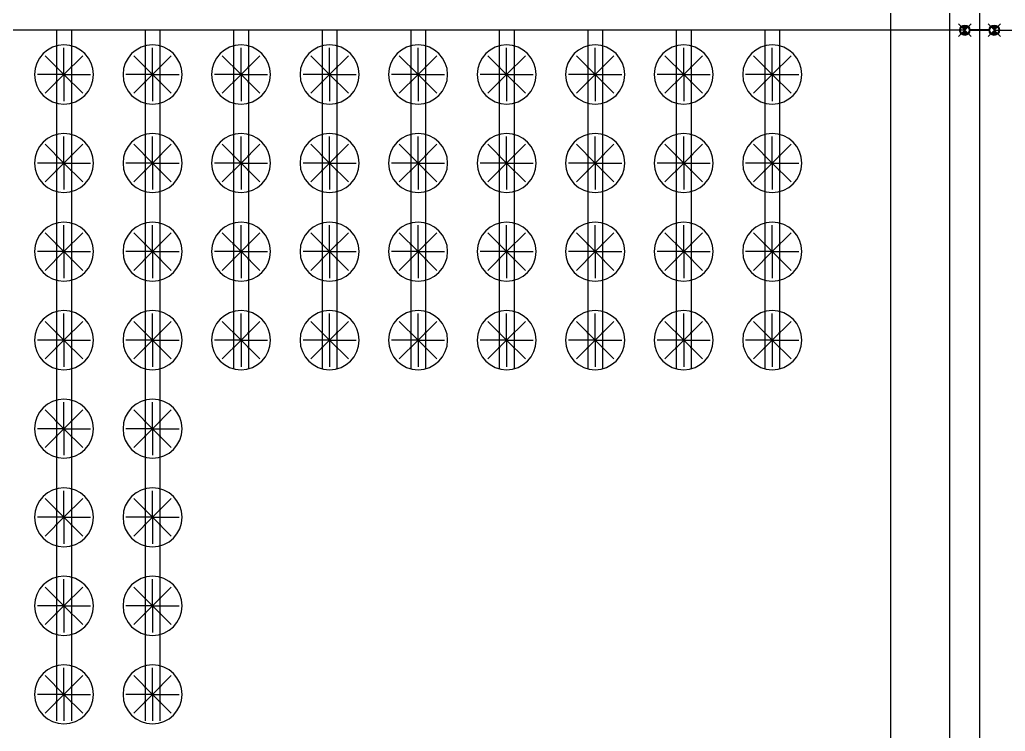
# Model space of a CAD drawing. Header units: metres. Extents: x -1021672 to -1021230, y -2826902 to -2826531.
# Drawn here: x -1021393.5 to -1021326.7, y -2826816.1 to -2826767.9 of the extents above; entities that cross this region are included whole.
import ezdxf

# ---------------------------------------------------------------- set-up
doc = ezdxf.new("R2010")
doc.units = ezdxf.units.M
for name, color, linetype in [('C-BRDG-FOUNDATION', 2, 'Continuous'), ('IRRIG-LATERAL', 6, 'Continuous'), ('IRRIG-SUBMAIN', 5, 'Continuous'), ('IRRIG-VALVES', 3, 'Continuous'), ('PUMP-STATION-1', 40, 'Continuous'), ('TREES', 94, 'Continuous'), ('V-CTRL-BMRK', 150, 'Continuous')]:
    doc.layers.add(name, color=color, linetype=linetype)

# ---------------------------------------------------------------- blocks, each defined once
blk = doc.blocks.new('*U79')
for p, q in [((0, 2000), (149174, 2000)), ((0, -2000), (149174, -2000))]:
    blk.add_line(p, q)
blk = doc.blocks.new('sub valve')
at = {"true_color": 0xf1eb1f}
h = blk.add_hatch(color=2, dxfattribs=at)
h.dxf.hatch_style = 1
h.paths.add_polyline_path([(-1021327.632, -2826720.405), (-1021327.667, -2826720.37, 0.198912), (-1021327.769, -2826720.617, 0.198912), (-1021327.667, -2826720.865), (-1021327.632, -2826720.829, -0.198912), (-1021327.719, -2826720.617, -0.198912)])
h.paths.add_polyline_path([(-1021327.207, -2826720.405), (-1021327.172, -2826720.37, 0.414214), (-1021327.667, -2826720.37), (-1021327.632, -2826720.405, -0.414214)])
h.paths.add_polyline_path([(-1021327.172, -2826720.865), (-1021327.207, -2826720.829, -0.414214), (-1021327.632, -2826720.829), (-1021327.667, -2826720.865, 0.414214)])
h.paths.add_polyline_path([(-1021327.069, -2826720.617, 0.198912), (-1021327.172, -2826720.37), (-1021327.207, -2826720.405, -0.198912), (-1021327.119, -2826720.617, -0.198912), (-1021327.207, -2826720.829), (-1021327.172, -2826720.865, 0.198912)])
h.paths.add_polyline_path([(-1021329.632, -2826720.405), (-1021329.667, -2826720.37, 0.198912), (-1021329.769, -2826720.617, 0.198912), (-1021329.667, -2826720.865), (-1021329.632, -2826720.829, -0.198912), (-1021329.719, -2826720.617, -0.198912)])
h.paths.add_polyline_path([(-1021329.207, -2826720.405), (-1021329.172, -2826720.37, 0.414214), (-1021329.667, -2826720.37), (-1021329.632, -2826720.405, -0.414214)])
h.paths.add_polyline_path([(-1021329.172, -2826720.37), (-1021329.207, -2826720.405, -0.198912), (-1021329.119, -2826720.617, -0.198912), (-1021329.207, -2826720.829), (-1021329.172, -2826720.865, 0.198912), (-1021329.069, -2826720.617, 0.198912)])
h.paths.add_polyline_path([(-1021329.172, -2826720.865), (-1021329.207, -2826720.829, -0.414214), (-1021329.632, -2826720.829), (-1021329.667, -2826720.865, 0.414214)])
at = {"true_color": 0xc7c8ca}
h = blk.add_hatch(color=9, dxfattribs=at)
h.dxf.hatch_style = 1
h.paths.add_polyline_path([(-1021327.769, -2826720.597), (-1021329.07, -2826720.597, -0.014294), (-1021329.069, -2826720.617, -0.014294), (-1021329.07, -2826720.637), (-1021327.769, -2826720.637, -0.014294), (-1021327.769, -2826720.617, -0.014294)])
at = {"layer": 'PUMP-STATION-1', "true_color": 0xd19cc7}
h = blk.add_hatch(color=9, dxfattribs=at)
h.dxf.hatch_style = 1
h.paths.add_polyline_path([(-1021329.207, -2826720.829), (-1021329.419, -2826720.617), (-1021329.632, -2826720.829, 0.414214)])
h.paths.add_polyline_path([(-1021329.632, -2826720.405), (-1021329.419, -2826720.617), (-1021329.207, -2826720.405, 0.414214)])
h = blk.add_hatch(color=9, dxfattribs=at)
h.dxf.hatch_style = 1
h.paths.add_polyline_path([(-1021327.207, -2826720.829), (-1021327.419, -2826720.617), (-1021327.632, -2826720.829, 0.414214)])
h.paths.add_polyline_path([(-1021327.632, -2826720.405), (-1021327.419, -2826720.617), (-1021327.207, -2826720.405, 0.414214)])
for p, q in [((-1021327.769, -2826720.597), (-1021329.069, -2826720.597)), ((-1021327.769, -2826720.637), (-1021329.069, -2826720.637))]:
    blk.add_line(p, q)
at = {"layer": 'IRRIG-VALVES'}
for p, q in [((-1021328.995, -2826721.041), (-1021329.844, -2826720.193)), ((-1021328.995, -2826720.193), (-1021329.844, -2826721.041)), ((-1021327.844, -2826721.041), (-1021326.995, -2826720.193)), ((-1021327.844, -2826720.193), (-1021326.995, -2826721.041))]:
    blk.add_line(p, q, dxfattribs=at)
for centre, radius in [((-1021329.419, -2826720.617), 0.35), ((-1021329.419, -2826720.617), 0.3), ((-1021327.419, -2826720.617), 0.35), ((-1021327.419, -2826720.617), 0.3)]:
    blk.add_circle(centre, radius, dxfattribs=at)
blk = doc.blocks.new('B1IR')
at = {"layer": 'IRRIG-LATERAL'}
blk.add_line((-1021327.419, -2826768.617), (-1021241.437, -2826768.617), dxfattribs=at)
at = {"layer": 'PUMP-STATION-1'}
blk.add_blockref('sub valve', (0, -48), dxfattribs=at)
blk = doc.blocks.new('MANGO_TREE')
at = {"layer": 'TREES'}
for q in [(0, 1.8), (-1.273, 1.273), (1.273, 1.273), (-1.8, 0), (-1.273, -1.273), (1.8, 0), (0, -1.8), (1.273, -1.273)]:
    blk.add_line((0, 0), q, dxfattribs=at)
blk.add_circle((0, 0), 2, dxfattribs=at)
blk = doc.blocks.new('dripper')
at = {"layer": 'PUMP-STATION-1', "true_color": 0x7aafdf}
h = blk.add_hatch(color=143, dxfattribs=at)
h.dxf.hatch_style = 1
h.paths.add_polyline_path([(-1021243.937, -2826723.087), (-1021243.937, -2826723.101), (-1021243.929, -2826723.109), (-1021243.921, -2826723.102)])
h.paths.add_polyline_path([(-1021243.921, -2826723.102), (-1021243.929, -2826723.109), (-1021243.92, -2826723.117), (-1021243.937, -2826723.133), (-1021243.937, -2826723.147), (-1021243.906, -2826723.117)])
h.paths.add_polyline_path([(-1021243.937, -2826723.133), (-1021243.945, -2826723.125), (-1021243.952, -2826723.132), (-1021243.937, -2826723.147)])
h.paths.add_polyline_path([(-1021243.953, -2826723.117), (-1021243.937, -2826723.101), (-1021243.937, -2826723.087), (-1021243.967, -2826723.117), (-1021243.952, -2826723.132), (-1021243.945, -2826723.125)])
at = {"layer": 'PUMP-STATION-1', "true_color": 0x22346e}
h = blk.add_hatch(color=159, dxfattribs=at)
h.dxf.hatch_style = 1
h.paths.add_polyline_path([(-1021243.937, -2826723.101), (-1021243.953, -2826723.117), (-1021243.945, -2826723.125), (-1021243.937, -2826723.117)])
h.paths.add_polyline_path([(-1021243.937, -2826723.101), (-1021243.937, -2826723.117), (-1021243.929, -2826723.109)])
h.paths.add_polyline_path([(-1021243.92, -2826723.117), (-1021243.929, -2826723.109), (-1021243.937, -2826723.117), (-1021243.937, -2826723.133)])
h.paths.add_polyline_path([(-1021243.937, -2826723.117), (-1021243.945, -2826723.125), (-1021243.937, -2826723.133)])
at = {"layer": 'PUMP-STATION-1', "flags": 128}
for points in [[(-1021243.906, -2826723.117), (-1021243.937, -2826723.087), (-1021243.967, -2826723.117), (-1021243.937, -2826723.147)], [(-1021243.92, -2826723.117), (-1021243.937, -2826723.101), (-1021243.953, -2826723.117), (-1021243.937, -2826723.133)]]:
    blk.add_lwpolyline(points, close=True, dxfattribs=at)
blk = doc.blocks.new('*U845')
at = {"layer": 'PUMP-STATION-1'}
blk.add_blockref('dripper', (1021243.937, 2826723.117), dxfattribs=at)
blk = doc.blocks.new('*U846')
at = {"layer": 'PUMP-STATION-1', "color": 0, "linetype": 'ByBlock', "lineweight": -2, "transparency": 16777216}
for p, rotation in [((-1021244.937, -2826723.117), 90.00000000000003), ((-1021244.937, -2826724.117), 180), ((-1021243.937, -2826724.117), 270)]:
    blk.add_blockref('*U845', p, dxfattribs=dict(at, rotation=rotation))
blk.add_blockref('*U845', (-1021243.937, -2826723.117), dxfattribs=at)
blk = doc.blocks.new('*U847')
at = {"layer": 'PUMP-STATION-1'}
blk.add_blockref('dripper', (1021243.937, 2826723.117), dxfattribs=at)
blk = doc.blocks.new('*U848')
at = {"layer": 'PUMP-STATION-1', "color": 0, "linetype": 'ByBlock', "lineweight": -2, "transparency": 16777216}
for p, rotation in [((-1021244.937, -2826723.117), 90.00000000000003), ((-1021244.937, -2826724.117), 180), ((-1021243.937, -2826724.117), 270)]:
    blk.add_blockref('*U847', p, dxfattribs=dict(at, rotation=rotation))
blk.add_blockref('*U847', (-1021243.937, -2826723.117), dxfattribs=at)
blk = doc.blocks.new('*U849')
at = {"layer": 'PUMP-STATION-1'}
blk.add_blockref('dripper', (1021243.937, 2826723.117), dxfattribs=at)
blk = doc.blocks.new('*U850')
at = {"layer": 'PUMP-STATION-1', "color": 0, "linetype": 'ByBlock', "lineweight": -2, "transparency": 16777216}
for p, rotation in [((-1021244.937, -2826723.117), 90.00000000000003), ((-1021244.937, -2826724.117), 180), ((-1021243.937, -2826724.117), 270)]:
    blk.add_blockref('*U849', p, dxfattribs=dict(at, rotation=rotation))
blk.add_blockref('*U849', (-1021243.937, -2826723.117), dxfattribs=at)
blk = doc.blocks.new('*U851')
at = {"layer": 'PUMP-STATION-1'}
blk.add_blockref('dripper', (1021243.937, 2826723.117), dxfattribs=at)
blk = doc.blocks.new('*U852')
at = {"layer": 'PUMP-STATION-1', "color": 0, "linetype": 'ByBlock', "lineweight": -2, "transparency": 16777216}
for p, rotation in [((-1021244.937, -2826723.117), 90.00000000000003), ((-1021244.937, -2826724.117), 180), ((-1021243.937, -2826724.117), 270)]:
    blk.add_blockref('*U851', p, dxfattribs=dict(at, rotation=rotation))
blk.add_blockref('*U851', (-1021243.937, -2826723.117), dxfattribs=at)
blk = doc.blocks.new('*U749')
at = {"layer": 'PUMP-STATION-1'}
blk.add_blockref('dripper', (1021243.937, 2826723.117), dxfattribs=at)
blk = doc.blocks.new('*U750')
at = {"layer": 'PUMP-STATION-1', "color": 0, "linetype": 'ByBlock', "lineweight": -2, "transparency": 16777216}
for p, rotation in [((-1021244.937, -2826723.117), 90.00000000000003), ((-1021244.937, -2826724.117), 180), ((-1021243.937, -2826724.117), 270)]:
    blk.add_blockref('*U749', p, dxfattribs=dict(at, rotation=rotation))
blk.add_blockref('*U749', (-1021243.937, -2826723.117), dxfattribs=at)
blk = doc.blocks.new('*U751')
at = {"layer": 'PUMP-STATION-1'}
blk.add_blockref('dripper', (1021243.937, 2826723.117), dxfattribs=at)
blk = doc.blocks.new('*U752')
at = {"layer": 'PUMP-STATION-1', "color": 0, "linetype": 'ByBlock', "lineweight": -2, "transparency": 16777216}
for p, rotation in [((-1021244.937, -2826723.117), 90.00000000000003), ((-1021244.937, -2826724.117), 180), ((-1021243.937, -2826724.117), 270)]:
    blk.add_blockref('*U751', p, dxfattribs=dict(at, rotation=rotation))
blk.add_blockref('*U751', (-1021243.937, -2826723.117), dxfattribs=at)
blk = doc.blocks.new('*U753')
at = {"layer": 'PUMP-STATION-1'}
blk.add_blockref('dripper', (1021243.937, 2826723.117), dxfattribs=at)
blk = doc.blocks.new('*U754')
at = {"layer": 'PUMP-STATION-1', "color": 0, "linetype": 'ByBlock', "lineweight": -2, "transparency": 16777216}
for p, rotation in [((-1021244.937, -2826723.117), 90.00000000000003), ((-1021244.937, -2826724.117), 180), ((-1021243.937, -2826724.117), 270)]:
    blk.add_blockref('*U753', p, dxfattribs=dict(at, rotation=rotation))
blk.add_blockref('*U753', (-1021243.937, -2826723.117), dxfattribs=at)
blk = doc.blocks.new('*U755')
at = {"layer": 'PUMP-STATION-1'}
blk.add_blockref('dripper', (1021243.937, 2826723.117), dxfattribs=at)
blk = doc.blocks.new('*U756')
at = {"layer": 'PUMP-STATION-1', "color": 0, "linetype": 'ByBlock', "lineweight": -2, "transparency": 16777216}
for p, rotation in [((-1021244.937, -2826723.117), 90.00000000000003), ((-1021244.937, -2826724.117), 180), ((-1021243.937, -2826724.117), 270)]:
    blk.add_blockref('*U755', p, dxfattribs=dict(at, rotation=rotation))
blk.add_blockref('*U755', (-1021243.937, -2826723.117), dxfattribs=at)
blk = doc.blocks.new('*U803')
at = {"layer": 'PUMP-STATION-1'}
blk.add_blockref('dripper', (1021243.937, 2826723.117), dxfattribs=at)
blk = doc.blocks.new('*U804')
at = {"layer": 'PUMP-STATION-1', "color": 0, "linetype": 'ByBlock', "lineweight": -2, "transparency": 16777216}
for p, rotation in [((-1021244.937, -2826723.117), 90.00000000000003), ((-1021244.937, -2826724.117), 180), ((-1021243.937, -2826724.117), 270)]:
    blk.add_blockref('*U803', p, dxfattribs=dict(at, rotation=rotation))
blk.add_blockref('*U803', (-1021243.937, -2826723.117), dxfattribs=at)
blk = doc.blocks.new('*U805')
at = {"layer": 'PUMP-STATION-1'}
blk.add_blockref('dripper', (1021243.937, 2826723.117), dxfattribs=at)
blk = doc.blocks.new('*U806')
at = {"layer": 'PUMP-STATION-1', "color": 0, "linetype": 'ByBlock', "lineweight": -2, "transparency": 16777216}
for p, rotation in [((-1021244.937, -2826723.117), 90.00000000000003), ((-1021244.937, -2826724.117), 180), ((-1021243.937, -2826724.117), 270)]:
    blk.add_blockref('*U805', p, dxfattribs=dict(at, rotation=rotation))
blk.add_blockref('*U805', (-1021243.937, -2826723.117), dxfattribs=at)
blk = doc.blocks.new('*U807')
at = {"layer": 'PUMP-STATION-1'}
blk.add_blockref('dripper', (1021243.937, 2826723.117), dxfattribs=at)
blk = doc.blocks.new('*U808')
at = {"layer": 'PUMP-STATION-1', "color": 0, "linetype": 'ByBlock', "lineweight": -2, "transparency": 16777216}
for p, rotation in [((-1021244.937, -2826723.117), 90.00000000000003), ((-1021244.937, -2826724.117), 180), ((-1021243.937, -2826724.117), 270)]:
    blk.add_blockref('*U807', p, dxfattribs=dict(at, rotation=rotation))
blk.add_blockref('*U807', (-1021243.937, -2826723.117), dxfattribs=at)
blk = doc.blocks.new('*U809')
at = {"layer": 'PUMP-STATION-1'}
blk.add_blockref('dripper', (1021243.937, 2826723.117), dxfattribs=at)
blk = doc.blocks.new('*U810')
at = {"layer": 'PUMP-STATION-1', "color": 0, "linetype": 'ByBlock', "lineweight": -2, "transparency": 16777216}
for p, rotation in [((-1021244.937, -2826723.117), 90.00000000000003), ((-1021244.937, -2826724.117), 180), ((-1021243.937, -2826724.117), 270)]:
    blk.add_blockref('*U809', p, dxfattribs=dict(at, rotation=rotation))
blk.add_blockref('*U809', (-1021243.937, -2826723.117), dxfattribs=at)
blk = doc.blocks.new('*U811')
at = {"layer": 'PUMP-STATION-1'}
blk.add_blockref('dripper', (1021243.937, 2826723.117), dxfattribs=at)
blk = doc.blocks.new('*U812')
at = {"layer": 'PUMP-STATION-1', "color": 0, "linetype": 'ByBlock', "lineweight": -2, "transparency": 16777216}
for p, rotation in [((-1021244.937, -2826723.117), 90.00000000000003), ((-1021244.937, -2826724.117), 180), ((-1021243.937, -2826724.117), 270)]:
    blk.add_blockref('*U811', p, dxfattribs=dict(at, rotation=rotation))
blk.add_blockref('*U811', (-1021243.937, -2826723.117), dxfattribs=at)
blk = doc.blocks.new('*U1053')
at = {"layer": 'PUMP-STATION-1'}
blk.add_blockref('dripper', (1021243.937, 2826723.117), dxfattribs=at)
blk = doc.blocks.new('*U1054')
at = {"layer": 'PUMP-STATION-1', "color": 0, "linetype": 'ByBlock', "lineweight": -2, "transparency": 16777216}
for p, rotation in [((-1021244.937, -2826723.117), 90.00000000000003), ((-1021244.937, -2826724.117), 180), ((-1021243.937, -2826724.117), 270)]:
    blk.add_blockref('*U1053', p, dxfattribs=dict(at, rotation=rotation))
blk.add_blockref('*U1053', (-1021243.937, -2826723.117), dxfattribs=at)
blk = doc.blocks.new('*U1055')
at = {"layer": 'PUMP-STATION-1'}
blk.add_blockref('dripper', (1021243.937, 2826723.117), dxfattribs=at)
blk = doc.blocks.new('*U1056')
at = {"layer": 'PUMP-STATION-1', "color": 0, "linetype": 'ByBlock', "lineweight": -2, "transparency": 16777216}
for p, rotation in [((-1021244.937, -2826723.117), 90.00000000000003), ((-1021244.937, -2826724.117), 180), ((-1021243.937, -2826724.117), 270)]:
    blk.add_blockref('*U1055', p, dxfattribs=dict(at, rotation=rotation))
blk.add_blockref('*U1055', (-1021243.937, -2826723.117), dxfattribs=at)
blk = doc.blocks.new('*U1057')
at = {"layer": 'PUMP-STATION-1'}
blk.add_blockref('dripper', (1021243.937, 2826723.117), dxfattribs=at)
blk = doc.blocks.new('*U1058')
at = {"layer": 'PUMP-STATION-1', "color": 0, "linetype": 'ByBlock', "lineweight": -2, "transparency": 16777216}
for p, rotation in [((-1021244.937, -2826723.117), 90.00000000000003), ((-1021244.937, -2826724.117), 180), ((-1021243.937, -2826724.117), 270)]:
    blk.add_blockref('*U1057', p, dxfattribs=dict(at, rotation=rotation))
blk.add_blockref('*U1057', (-1021243.937, -2826723.117), dxfattribs=at)
blk = doc.blocks.new('*U685')
at = {"layer": 'PUMP-STATION-1'}
blk.add_blockref('dripper', (1021243.937, 2826723.117), dxfattribs=at)
blk = doc.blocks.new('*U686')
at = {"layer": 'PUMP-STATION-1', "color": 0, "linetype": 'ByBlock', "lineweight": -2, "transparency": 16777216}
for p, rotation in [((-1021244.937, -2826723.117), 90.00000000000003), ((-1021244.937, -2826724.117), 180), ((-1021243.937, -2826724.117), 270)]:
    blk.add_blockref('*U685', p, dxfattribs=dict(at, rotation=rotation))
blk.add_blockref('*U685', (-1021243.937, -2826723.117), dxfattribs=at)
blk = doc.blocks.new('*U687')
at = {"layer": 'PUMP-STATION-1'}
blk.add_blockref('dripper', (1021243.937, 2826723.117), dxfattribs=at)
blk = doc.blocks.new('*U688')
at = {"layer": 'PUMP-STATION-1', "color": 0, "linetype": 'ByBlock', "lineweight": -2, "transparency": 16777216}
for p, rotation in [((-1021244.937, -2826723.117), 90.00000000000003), ((-1021244.937, -2826724.117), 180), ((-1021243.937, -2826724.117), 270)]:
    blk.add_blockref('*U687', p, dxfattribs=dict(at, rotation=rotation))
blk.add_blockref('*U687', (-1021243.937, -2826723.117), dxfattribs=at)
blk = doc.blocks.new('*U689')
at = {"layer": 'PUMP-STATION-1'}
blk.add_blockref('dripper', (1021243.937, 2826723.117), dxfattribs=at)
blk = doc.blocks.new('*U690')
at = {"layer": 'PUMP-STATION-1', "color": 0, "linetype": 'ByBlock', "lineweight": -2, "transparency": 16777216}
for p, rotation in [((-1021244.937, -2826723.117), 90.00000000000003), ((-1021244.937, -2826724.117), 180), ((-1021243.937, -2826724.117), 270)]:
    blk.add_blockref('*U689', p, dxfattribs=dict(at, rotation=rotation))
blk.add_blockref('*U689', (-1021243.937, -2826723.117), dxfattribs=at)
blk = doc.blocks.new('*U691')
at = {"layer": 'PUMP-STATION-1'}
blk.add_blockref('dripper', (1021243.937, 2826723.117), dxfattribs=at)
blk = doc.blocks.new('*U692')
at = {"layer": 'PUMP-STATION-1', "color": 0, "linetype": 'ByBlock', "lineweight": -2, "transparency": 16777216}
for p, rotation in [((-1021244.937, -2826723.117), 90.00000000000003), ((-1021244.937, -2826724.117), 180), ((-1021243.937, -2826724.117), 270)]:
    blk.add_blockref('*U691', p, dxfattribs=dict(at, rotation=rotation))
blk.add_blockref('*U691', (-1021243.937, -2826723.117), dxfattribs=at)
blk = doc.blocks.new('*U1129')
at = {"layer": 'PUMP-STATION-1'}
blk.add_blockref('dripper', (1021243.937, 2826723.117), dxfattribs=at)
blk = doc.blocks.new('*U1130')
at = {"layer": 'PUMP-STATION-1', "color": 0, "linetype": 'ByBlock', "lineweight": -2, "transparency": 16777216}
for p, rotation in [((-1021244.937, -2826723.117), 90.00000000000003), ((-1021244.937, -2826724.117), 180), ((-1021243.937, -2826724.117), 270)]:
    blk.add_blockref('*U1129', p, dxfattribs=dict(at, rotation=rotation))
blk.add_blockref('*U1129', (-1021243.937, -2826723.117), dxfattribs=at)
blk = doc.blocks.new('*U1131')
at = {"layer": 'PUMP-STATION-1'}
blk.add_blockref('dripper', (1021243.937, 2826723.117), dxfattribs=at)
blk = doc.blocks.new('*U1132')
at = {"layer": 'PUMP-STATION-1', "color": 0, "linetype": 'ByBlock', "lineweight": -2, "transparency": 16777216}
for p, rotation in [((-1021244.937, -2826723.117), 90.00000000000003), ((-1021244.937, -2826724.117), 180), ((-1021243.937, -2826724.117), 270)]:
    blk.add_blockref('*U1131', p, dxfattribs=dict(at, rotation=rotation))
blk.add_blockref('*U1131', (-1021243.937, -2826723.117), dxfattribs=at)
blk = doc.blocks.new('*U1119')
at = {"layer": 'PUMP-STATION-1'}
blk.add_blockref('dripper', (1021243.937, 2826723.117), dxfattribs=at)
blk = doc.blocks.new('*U1120')
at = {"layer": 'PUMP-STATION-1', "color": 0, "linetype": 'ByBlock', "lineweight": -2, "transparency": 16777216}
for p, rotation in [((-1021244.937, -2826723.117), 90.00000000000003), ((-1021244.937, -2826724.117), 180), ((-1021243.937, -2826724.117), 270)]:
    blk.add_blockref('*U1119', p, dxfattribs=dict(at, rotation=rotation))
blk.add_blockref('*U1119', (-1021243.937, -2826723.117), dxfattribs=at)
blk = doc.blocks.new('*U1121')
at = {"layer": 'PUMP-STATION-1'}
blk.add_blockref('dripper', (1021243.937, 2826723.117), dxfattribs=at)
blk = doc.blocks.new('*U1122')
at = {"layer": 'PUMP-STATION-1', "color": 0, "linetype": 'ByBlock', "lineweight": -2, "transparency": 16777216}
for p, rotation in [((-1021244.937, -2826723.117), 90.00000000000003), ((-1021244.937, -2826724.117), 180), ((-1021243.937, -2826724.117), 270)]:
    blk.add_blockref('*U1121', p, dxfattribs=dict(at, rotation=rotation))
blk.add_blockref('*U1121', (-1021243.937, -2826723.117), dxfattribs=at)
blk = doc.blocks.new('*U1139')
at = {"layer": 'PUMP-STATION-1'}
blk.add_blockref('dripper', (1021243.937, 2826723.117), dxfattribs=at)
blk = doc.blocks.new('*U1140')
at = {"layer": 'PUMP-STATION-1', "color": 0, "linetype": 'ByBlock', "lineweight": -2, "transparency": 16777216}
for p, rotation in [((-1021244.937, -2826723.117), 90.00000000000003), ((-1021244.937, -2826724.117), 180), ((-1021243.937, -2826724.117), 270)]:
    blk.add_blockref('*U1139', p, dxfattribs=dict(at, rotation=rotation))
blk.add_blockref('*U1139', (-1021243.937, -2826723.117), dxfattribs=at)
blk = doc.blocks.new('*U1141')
at = {"layer": 'PUMP-STATION-1'}
blk.add_blockref('dripper', (1021243.937, 2826723.117), dxfattribs=at)
blk = doc.blocks.new('*U1142')
at = {"layer": 'PUMP-STATION-1', "color": 0, "linetype": 'ByBlock', "lineweight": -2, "transparency": 16777216}
for p, rotation in [((-1021244.937, -2826723.117), 90.00000000000003), ((-1021244.937, -2826724.117), 180), ((-1021243.937, -2826724.117), 270)]:
    blk.add_blockref('*U1141', p, dxfattribs=dict(at, rotation=rotation))
blk.add_blockref('*U1141', (-1021243.937, -2826723.117), dxfattribs=at)
blk = doc.blocks.new('*U1143')
at = {"layer": 'PUMP-STATION-1'}
blk.add_blockref('dripper', (1021243.937, 2826723.117), dxfattribs=at)
blk = doc.blocks.new('*U1144')
at = {"layer": 'PUMP-STATION-1', "color": 0, "linetype": 'ByBlock', "lineweight": -2, "transparency": 16777216}
for p, rotation in [((-1021244.937, -2826723.117), 90.00000000000003), ((-1021244.937, -2826724.117), 180), ((-1021243.937, -2826724.117), 270)]:
    blk.add_blockref('*U1143', p, dxfattribs=dict(at, rotation=rotation))
blk.add_blockref('*U1143', (-1021243.937, -2826723.117), dxfattribs=at)
blk = doc.blocks.new('*U1155')
at = {"layer": 'PUMP-STATION-1'}
blk.add_blockref('dripper', (1021243.937, 2826723.117), dxfattribs=at)
blk = doc.blocks.new('*U1156')
at = {"layer": 'PUMP-STATION-1', "color": 0, "linetype": 'ByBlock', "lineweight": -2, "transparency": 16777216}
for p, rotation in [((-1021244.937, -2826723.117), 90.00000000000003), ((-1021244.937, -2826724.117), 180), ((-1021243.937, -2826724.117), 270)]:
    blk.add_blockref('*U1155', p, dxfattribs=dict(at, rotation=rotation))
blk.add_blockref('*U1155', (-1021243.937, -2826723.117), dxfattribs=at)
blk = doc.blocks.new('*U707')
at = {"layer": 'PUMP-STATION-1'}
blk.add_blockref('dripper', (1021243.937, 2826723.117), dxfattribs=at)
blk = doc.blocks.new('*U708')
at = {"layer": 'PUMP-STATION-1', "color": 0, "linetype": 'ByBlock', "lineweight": -2, "transparency": 16777216}
for p, rotation in [((-1021244.937, -2826723.117), 90.00000000000003), ((-1021244.937, -2826724.117), 180), ((-1021243.937, -2826724.117), 270)]:
    blk.add_blockref('*U707', p, dxfattribs=dict(at, rotation=rotation))
blk.add_blockref('*U707', (-1021243.937, -2826723.117), dxfattribs=at)
blk = doc.blocks.new('*U709')
at = {"layer": 'PUMP-STATION-1'}
blk.add_blockref('dripper', (1021243.937, 2826723.117), dxfattribs=at)
blk = doc.blocks.new('*U710')
at = {"layer": 'PUMP-STATION-1', "color": 0, "linetype": 'ByBlock', "lineweight": -2, "transparency": 16777216}
for p, rotation in [((-1021244.937, -2826723.117), 90.00000000000003), ((-1021244.937, -2826724.117), 180), ((-1021243.937, -2826724.117), 270)]:
    blk.add_blockref('*U709', p, dxfattribs=dict(at, rotation=rotation))
blk.add_blockref('*U709', (-1021243.937, -2826723.117), dxfattribs=at)
blk = doc.blocks.new('*U711')
at = {"layer": 'PUMP-STATION-1'}
blk.add_blockref('dripper', (1021243.937, 2826723.117), dxfattribs=at)
blk = doc.blocks.new('*U712')
at = {"layer": 'PUMP-STATION-1', "color": 0, "linetype": 'ByBlock', "lineweight": -2, "transparency": 16777216}
for p, rotation in [((-1021244.937, -2826723.117), 90.00000000000003), ((-1021244.937, -2826724.117), 180), ((-1021243.937, -2826724.117), 270)]:
    blk.add_blockref('*U711', p, dxfattribs=dict(at, rotation=rotation))
blk.add_blockref('*U711', (-1021243.937, -2826723.117), dxfattribs=at)
blk = doc.blocks.new('*U713')
at = {"layer": 'PUMP-STATION-1'}
blk.add_blockref('dripper', (1021243.937, 2826723.117), dxfattribs=at)
blk = doc.blocks.new('*U714')
at = {"layer": 'PUMP-STATION-1', "color": 0, "linetype": 'ByBlock', "lineweight": -2, "transparency": 16777216}
for p, rotation in [((-1021244.937, -2826723.117), 90.00000000000003), ((-1021244.937, -2826724.117), 180), ((-1021243.937, -2826724.117), 270)]:
    blk.add_blockref('*U713', p, dxfattribs=dict(at, rotation=rotation))
blk.add_blockref('*U713', (-1021243.937, -2826723.117), dxfattribs=at)
blk = doc.blocks.new('*U731')
at = {"layer": 'PUMP-STATION-1'}
blk.add_blockref('dripper', (1021243.937, 2826723.117), dxfattribs=at)
blk = doc.blocks.new('*U732')
at = {"layer": 'PUMP-STATION-1', "color": 0, "linetype": 'ByBlock', "lineweight": -2, "transparency": 16777216}
for p, rotation in [((-1021244.937, -2826723.117), 90.00000000000003), ((-1021244.937, -2826724.117), 180), ((-1021243.937, -2826724.117), 270)]:
    blk.add_blockref('*U731', p, dxfattribs=dict(at, rotation=rotation))
blk.add_blockref('*U731', (-1021243.937, -2826723.117), dxfattribs=at)
blk = doc.blocks.new('*U733')
at = {"layer": 'PUMP-STATION-1'}
blk.add_blockref('dripper', (1021243.937, 2826723.117), dxfattribs=at)
blk = doc.blocks.new('*U734')
at = {"layer": 'PUMP-STATION-1', "color": 0, "linetype": 'ByBlock', "lineweight": -2, "transparency": 16777216}
for p, rotation in [((-1021244.937, -2826723.117), 90.00000000000003), ((-1021244.937, -2826724.117), 180), ((-1021243.937, -2826724.117), 270)]:
    blk.add_blockref('*U733', p, dxfattribs=dict(at, rotation=rotation))
blk.add_blockref('*U733', (-1021243.937, -2826723.117), dxfattribs=at)
blk = doc.blocks.new('*U735')
at = {"layer": 'PUMP-STATION-1'}
blk.add_blockref('dripper', (1021243.937, 2826723.117), dxfattribs=at)
blk = doc.blocks.new('*U736')
at = {"layer": 'PUMP-STATION-1', "color": 0, "linetype": 'ByBlock', "lineweight": -2, "transparency": 16777216}
for p, rotation in [((-1021244.937, -2826723.117), 90.00000000000003), ((-1021244.937, -2826724.117), 180), ((-1021243.937, -2826724.117), 270)]:
    blk.add_blockref('*U735', p, dxfattribs=dict(at, rotation=rotation))
blk.add_blockref('*U735', (-1021243.937, -2826723.117), dxfattribs=at)
blk = doc.blocks.new('*U737')
at = {"layer": 'PUMP-STATION-1'}
blk.add_blockref('dripper', (1021243.937, 2826723.117), dxfattribs=at)
blk = doc.blocks.new('*U738')
at = {"layer": 'PUMP-STATION-1', "color": 0, "linetype": 'ByBlock', "lineweight": -2, "transparency": 16777216}
for p, rotation in [((-1021244.937, -2826723.117), 90.00000000000003), ((-1021244.937, -2826724.117), 180), ((-1021243.937, -2826724.117), 270)]:
    blk.add_blockref('*U737', p, dxfattribs=dict(at, rotation=rotation))
blk.add_blockref('*U737', (-1021243.937, -2826723.117), dxfattribs=at)
blk = doc.blocks.new('*U787')
at = {"layer": 'PUMP-STATION-1'}
blk.add_blockref('dripper', (1021243.937, 2826723.117), dxfattribs=at)
blk = doc.blocks.new('*U788')
at = {"layer": 'PUMP-STATION-1', "color": 0, "linetype": 'ByBlock', "lineweight": -2, "transparency": 16777216}
for p, rotation in [((-1021244.937, -2826723.117), 90.00000000000003), ((-1021244.937, -2826724.117), 180), ((-1021243.937, -2826724.117), 270)]:
    blk.add_blockref('*U787', p, dxfattribs=dict(at, rotation=rotation))
blk.add_blockref('*U787', (-1021243.937, -2826723.117), dxfattribs=at)
blk = doc.blocks.new('*U1165')
at = {"layer": 'PUMP-STATION-1'}
blk.add_blockref('dripper', (1021243.937, 2826723.117), dxfattribs=at)
blk = doc.blocks.new('*U1166')
at = {"layer": 'PUMP-STATION-1', "color": 0, "linetype": 'ByBlock', "lineweight": -2, "transparency": 16777216}
for p, rotation in [((-1021244.937, -2826723.117), 90.00000000000003), ((-1021244.937, -2826724.117), 180), ((-1021243.937, -2826724.117), 270)]:
    blk.add_blockref('*U1165', p, dxfattribs=dict(at, rotation=rotation))
blk.add_blockref('*U1165', (-1021243.937, -2826723.117), dxfattribs=at)
blk = doc.blocks.new('*U1167')
at = {"layer": 'PUMP-STATION-1'}
blk.add_blockref('dripper', (1021243.937, 2826723.117), dxfattribs=at)
blk = doc.blocks.new('*U1168')
at = {"layer": 'PUMP-STATION-1', "color": 0, "linetype": 'ByBlock', "lineweight": -2, "transparency": 16777216}
for p, rotation in [((-1021244.937, -2826723.117), 90.00000000000003), ((-1021244.937, -2826724.117), 180), ((-1021243.937, -2826724.117), 270)]:
    blk.add_blockref('*U1167', p, dxfattribs=dict(at, rotation=rotation))
blk.add_blockref('*U1167', (-1021243.937, -2826723.117), dxfattribs=at)
blk = doc.blocks.new('*U1169')
at = {"layer": 'PUMP-STATION-1'}
blk.add_blockref('dripper', (1021243.937, 2826723.117), dxfattribs=at)
blk = doc.blocks.new('*U1170')
at = {"layer": 'PUMP-STATION-1', "color": 0, "linetype": 'ByBlock', "lineweight": -2, "transparency": 16777216}
for p, rotation in [((-1021244.937, -2826723.117), 90.00000000000003), ((-1021244.937, -2826724.117), 180), ((-1021243.937, -2826724.117), 270)]:
    blk.add_blockref('*U1169', p, dxfattribs=dict(at, rotation=rotation))
blk.add_blockref('*U1169', (-1021243.937, -2826723.117), dxfattribs=at)
blk = doc.blocks.new('*U1181')
at = {"layer": 'PUMP-STATION-1'}
blk.add_blockref('dripper', (1021243.937, 2826723.117), dxfattribs=at)
blk = doc.blocks.new('*U1182')
at = {"layer": 'PUMP-STATION-1', "color": 0, "linetype": 'ByBlock', "lineweight": -2, "transparency": 16777216}
for p, rotation in [((-1021244.937, -2826723.117), 90.00000000000003), ((-1021244.937, -2826724.117), 180), ((-1021243.937, -2826724.117), 270)]:
    blk.add_blockref('*U1181', p, dxfattribs=dict(at, rotation=rotation))
blk.add_blockref('*U1181', (-1021243.937, -2826723.117), dxfattribs=at)
blk = doc.blocks.new('*U1183')
at = {"layer": 'PUMP-STATION-1'}
blk.add_blockref('dripper', (1021243.937, 2826723.117), dxfattribs=at)
blk = doc.blocks.new('*U1184')
at = {"layer": 'PUMP-STATION-1', "color": 0, "linetype": 'ByBlock', "lineweight": -2, "transparency": 16777216}
for p, rotation in [((-1021244.937, -2826723.117), 90.00000000000003), ((-1021244.937, -2826724.117), 180), ((-1021243.937, -2826724.117), 270)]:
    blk.add_blockref('*U1183', p, dxfattribs=dict(at, rotation=rotation))
blk.add_blockref('*U1183', (-1021243.937, -2826723.117), dxfattribs=at)
blk = doc.blocks.new('*U1171')
at = {"layer": 'PUMP-STATION-1'}
blk.add_blockref('dripper', (1021243.937, 2826723.117), dxfattribs=at)
blk = doc.blocks.new('*U1172')
at = {"layer": 'PUMP-STATION-1', "color": 0, "linetype": 'ByBlock', "lineweight": -2, "transparency": 16777216}
for p, rotation in [((-1021244.937, -2826723.117), 90.00000000000003), ((-1021244.937, -2826724.117), 180), ((-1021243.937, -2826724.117), 270)]:
    blk.add_blockref('*U1171', p, dxfattribs=dict(at, rotation=rotation))
blk.add_blockref('*U1171', (-1021243.937, -2826723.117), dxfattribs=at)
blk = doc.blocks.new('*U1173')
at = {"layer": 'PUMP-STATION-1'}
blk.add_blockref('dripper', (1021243.937, 2826723.117), dxfattribs=at)
blk = doc.blocks.new('*U1174')
at = {"layer": 'PUMP-STATION-1', "color": 0, "linetype": 'ByBlock', "lineweight": -2, "transparency": 16777216}
for p, rotation in [((-1021244.937, -2826723.117), 90.00000000000003), ((-1021244.937, -2826724.117), 180), ((-1021243.937, -2826724.117), 270)]:
    blk.add_blockref('*U1173', p, dxfattribs=dict(at, rotation=rotation))
blk.add_blockref('*U1173', (-1021243.937, -2826723.117), dxfattribs=at)
blk = doc.blocks.new('B2')
at = {"layer": 'IRRIG-LATERAL'}
blk.add_line((-1021329.419, -2826768.617), (-1021425.437, -2826768.617), dxfattribs=at)
at = {"layer": 'V-CTRL-BMRK'}
for p, q in [((-1021390.969, -2826768.617), (-1021390.969, -2826815.417)), ((-1021389.969, -2826768.617), (-1021389.969, -2826815.417)), ((-1021384.969, -2826768.617), (-1021384.969, -2826815.417)), ((-1021383.969, -2826768.617), (-1021383.969, -2826815.417)), ((-1021378.969, -2826768.617), (-1021378.969, -2826791.554)), ((-1021377.969, -2826768.617), (-1021377.969, -2826791.554)), ((-1021372.969, -2826768.617), (-1021372.969, -2826791.554)), ((-1021371.969, -2826768.617), (-1021371.969, -2826791.554)), ((-1021366.969, -2826768.617), (-1021366.969, -2826791.554)), ((-1021365.969, -2826768.617), (-1021365.969, -2826791.554)), ((-1021360.969, -2826768.617), (-1021360.969, -2826791.554)), ((-1021359.969, -2826768.617), (-1021359.969, -2826791.554)), ((-1021354.969, -2826768.617), (-1021354.969, -2826791.554)), ((-1021353.969, -2826768.617), (-1021353.969, -2826791.554)), ((-1021348.969, -2826768.617), (-1021348.969, -2826791.554)), ((-1021347.969, -2826768.617), (-1021347.969, -2826791.554)), ((-1021342.969, -2826768.617), (-1021342.969, -2826791.554)), ((-1021341.969, -2826768.617), (-1021341.969, -2826791.554))]:
    blk.add_line(p, q, dxfattribs=at)
at = {"xscale": -1}
for p in [(-1021390.469, -2826771.617), (-1021384.469, -2826771.617), (-1021378.469, -2826771.617), (-1021372.469, -2826771.617), (-1021366.469, -2826771.617), (-1021360.469, -2826771.617), (-1021354.469, -2826771.617), (-1021348.469, -2826771.617), (-1021342.469, -2826771.617), (-1021390.469, -2826777.617), (-1021384.469, -2826777.617), (-1021378.469, -2826777.617), (-1021372.469, -2826777.617), (-1021366.469, -2826777.617), (-1021360.469, -2826777.617), (-1021354.469, -2826777.617), (-1021348.469, -2826777.617), (-1021342.469, -2826777.617), (-1021390.469, -2826783.617), (-1021384.469, -2826783.617), (-1021378.469, -2826783.617), (-1021372.469, -2826783.617), (-1021366.469, -2826783.617), (-1021360.469, -2826783.617), (-1021354.469, -2826783.617), (-1021348.469, -2826783.617), (-1021342.469, -2826783.617), (-1021390.469, -2826789.617), (-1021384.469, -2826789.617), (-1021378.469, -2826789.617), (-1021372.469, -2826789.617), (-1021366.469, -2826789.617), (-1021360.469, -2826789.617), (-1021354.469, -2826789.617), (-1021348.469, -2826789.617), (-1021342.469, -2826789.617), (-1021390.469, -2826795.617), (-1021384.469, -2826795.617), (-1021390.469, -2826801.617), (-1021384.469, -2826801.617), (-1021390.469, -2826807.617), (-1021384.469, -2826807.617), (-1021390.469, -2826813.617), (-1021384.469, -2826813.617)]:
    blk.add_blockref('MANGO_TREE', p, dxfattribs=at)
at = {"layer": 'PUMP-STATION-1', "xscale": -1}
for name, p in [('*U846', (-2042634.906, -48)), ('*U804', (-2042628.906, -48)), ('*U686', (-2042622.906, -48)), ('*U1130', (-2042616.906, -48)), ('*U1140', (-2042610.906, -48)), ('*U708', (-2042604.906, -48)), ('*U732', (-2042598.906, -48)), ('*U788', (-2042592.906, -48)), ('*U1182', (-2042586.906, -48)), ('*U848', (-2042634.906, -54)), ('*U806', (-2042628.906, -54)), ('*U688', (-2042622.906, -54)), ('*U1132', (-2042616.906, -54)), ('*U1142', (-2042610.906, -54)), ('*U710', (-2042604.906, -54)), ('*U734', (-2042598.906, -54)), ('*U1166', (-2042592.906, -54)), ('*U1184', (-2042586.906, -54)), ('*U850', (-2042634.906, -60)), ('*U808', (-2042628.906, -60)), ('*U690', (-2042622.906, -60)), ('*U1120', (-2042616.906, -60)), ('*U1144', (-2042610.906, -60)), ('*U712', (-2042604.906, -60)), ('*U736', (-2042598.906, -60)), ('*U1168', (-2042592.906, -60)), ('*U1172', (-2042586.906, -60)), ('*U852', (-2042634.906, -66)), ('*U810', (-2042628.906, -66)), ('*U692', (-2042622.906, -66)), ('*U1122', (-2042616.906, -66)), ('*U1156', (-2042610.906, -66)), ('*U714', (-2042604.906, -66)), ('*U738', (-2042598.906, -66)), ('*U1170', (-2042592.906, -66)), ('*U1174', (-2042586.906, -66)), ('*U750', (-2042634.906, -72)), ('*U812', (-2042628.906, -72)), ('*U752', (-2042634.906, -78)), ('*U1054', (-2042628.906, -78)), ('*U754', (-2042634.906, -84)), ('*U1056', (-2042628.906, -84)), ('*U756', (-2042634.906, -90)), ('*U1058', (-2042628.906, -90))]:
    blk.add_blockref(name, p, dxfattribs=at)

msp = doc.modelspace()

# ---------------------------------------------------------------- linework, layer by layer
at = {"layer": 'IRRIG-SUBMAIN'}
msp.add_line((-1021328.419, -2826704.117), (-1021328.419, -2826817.647), dxfattribs=at)

# ---------------------------------------------------------------- block references
at = {"layer": 'C-BRDG-FOUNDATION', "color": 2, "lineweight": 50, "xscale": 0.001, "yscale": 0.001, "zscale": 0.001, "rotation": 90.00000000000003}
msp.add_blockref('*U79', (-1021332.436, -2826864.29), dxfattribs=at)
at = {"layer": 'PUMP-STATION-1'}
for name in ['B2', 'B1IR']:
    msp.add_blockref(name, (0, 0), dxfattribs=at)

doc.saveas('drawing.dxf')
